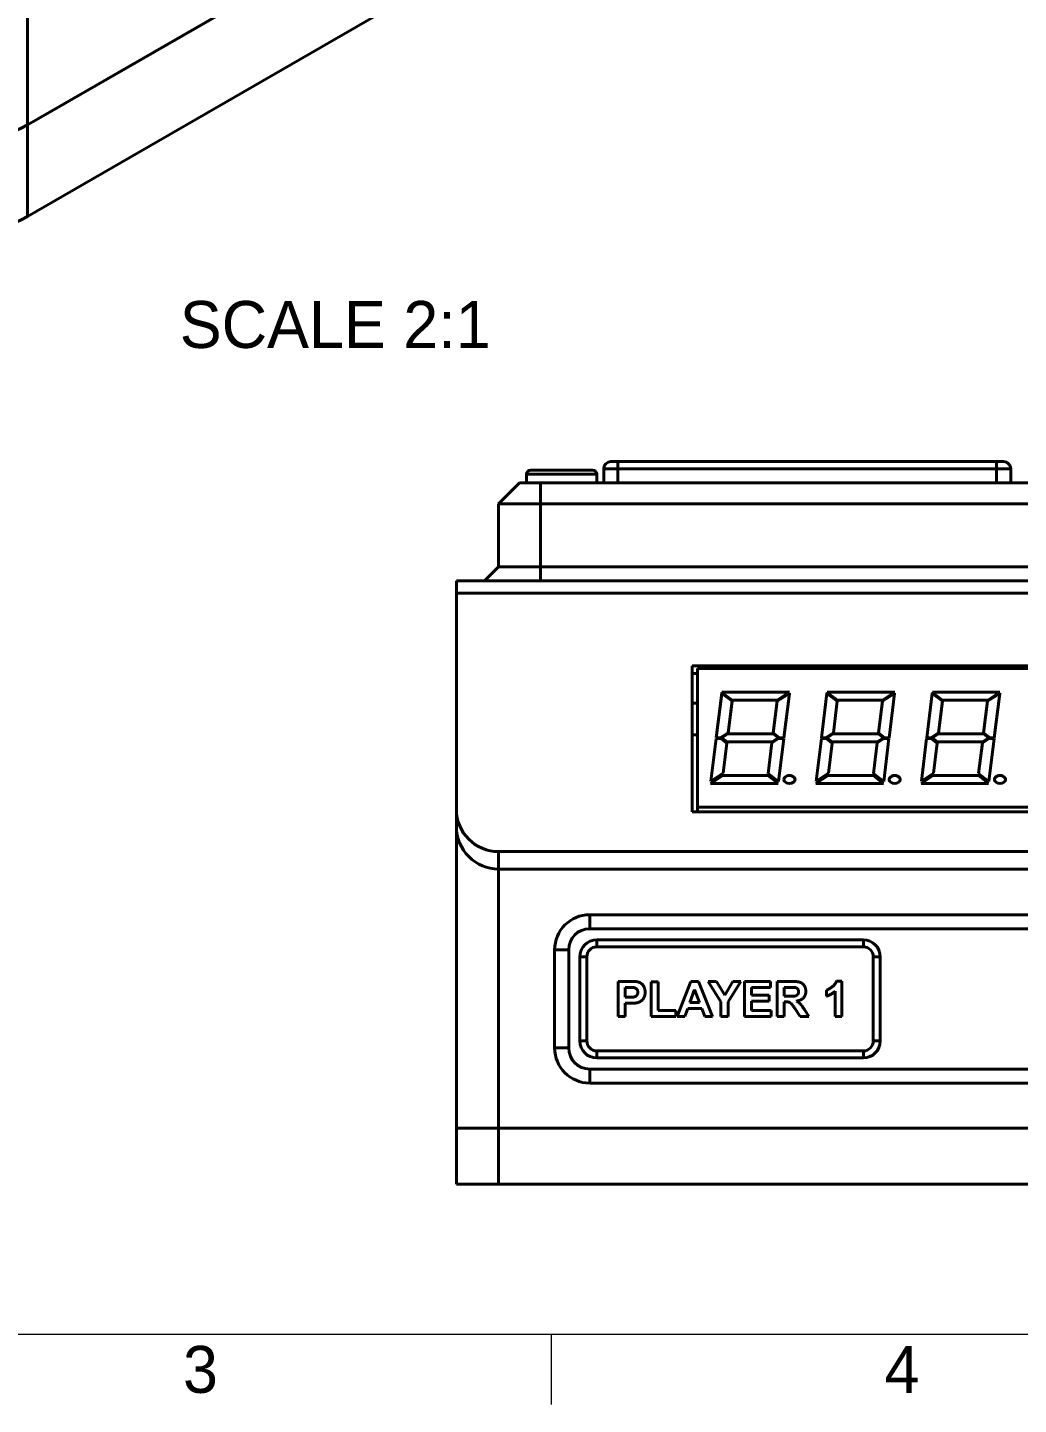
# Model space of a CAD drawing. Header units: millimetres. Extents: x 15 to 415, y 5 to 292.
# Drawn here: x 127.7 to 198.3, y 5 to 103.1 of the extents above; entities that cross this region are included whole.
import ezdxf

# ---------------------------------------------------------------- set-up
doc = ezdxf.new("R2010")
doc.units = ezdxf.units.MM
for name, color, linetype in [('Annotations', 7, 'Continuous'), ('Border', 7, 'Continuous'), ('Geometries', 7, 'Continuous')]:
    doc.layers.add(name, color=color, linetype=linetype)
doc.styles.add('Shapr12', font='txt', dxfattribs={"height": 3.3495})
doc.styles.add('Shapr5', font='txt', dxfattribs={"height": 1.67475})

msp = doc.modelspace()

# ---------------------------------------------------------------- linework, layer by layer
at = {"layer": 'Border', "linetype": 'Continuous', "lineweight": 15}
for p, q in [((20, 10), (410, 10)), ((165, 10), (165, 5))]:
    msp.add_line(p, q, dxfattribs=at)
at = {"layer": 'Geometries', "linetype": 'Continuous', "lineweight": 40}
for p, q in [((247.884, 165.601), (127.676, 96.199)), ((128.433, 96.637), (247.884, 165.601)), ((127.676, 89.667), (247.884, 159.07)), ((127.676, 126.323), (127.676, 96.199)), ((127.676, 96.199), (128.432, 96.636)), ((127.676, 96.199), (127.676, 89.667)), ((128.432, 96.636), (128.433, 96.637)), ((168.742, 70.7), (168.742, 71.7)), ((169.742, 71.7), (168.742, 71.7)), ((169.242, 72.2), (169.742, 72.2)), ((169.742, 72.2), (196.742, 72.2)), ((169.742, 72.2), (169.742, 71.7)), ((169.742, 71.7), (169.742, 70.7)), ((196.742, 71.7), (169.742, 71.7)), ((196.742, 72.2), (197.242, 72.2)), ((196.742, 72.2), (196.742, 71.7)), ((196.742, 70.7), (196.742, 71.7)), ((197.742, 71.7), (196.742, 71.7)), ((197.742, 71.7), (197.742, 70.7)), ((161.242, 69.2), (162.742, 70.7)), ((162.742, 70.7), (163.242, 70.7)), ((163.242, 71.3), (163.242, 70.7)), ((168.242, 71.3), (163.242, 71.3)), ((163.242, 70.7), (164.242, 70.7)), ((163.542, 71.6), (167.942, 71.6)), ((164.242, 70.7), (164.242, 69.2)), ((164.242, 70.7), (168.242, 70.7)), ((168.242, 71.3), (168.242, 70.7)), ((168.242, 70.7), (168.742, 70.7)), ((168.742, 70.7), (169.742, 70.7)), ((169.742, 70.7), (196.742, 70.7)), ((196.742, 70.7), (197.742, 70.7)), ((197.742, 70.7), (209.742, 70.7)), ((161.242, 64.7), (161.242, 69.2)), ((161.242, 69.2), (164.242, 69.2)), ((164.242, 69.2), (161.242, 69.2)), ((243.242, 69.2), (164.242, 69.2)), ((164.242, 69.2), (164.242, 64.7)), ((243.242, 69.2), (164.242, 69.2)), ((160.243, 63.701), (161.242, 64.7)), ((161.242, 64.7), (164.242, 64.7)), ((164.242, 63.701), (164.242, 64.7)), ((164.242, 64.7), (243.242, 64.7)), ((160.243, 63.701), (158.242, 63.701)), ((158.242, 63.7), (158.242, 63.701)), ((158.242, 63.699), (158.242, 63.7)), ((249.242, 63.7), (158.242, 63.7)), ((158.242, 62.83), (158.242, 63.699)), ((158.242, 47.408), (158.242, 62.83)), ((249.242, 62.83), (158.242, 62.83)), ((164.242, 63.701), (160.243, 63.701)), ((243.242, 63.701), (164.242, 63.701)), ((175.042, 57.642), (235.742, 57.642)), ((175.042, 57.089), (175.042, 57.642)), ((175.042, 54.978), (175.042, 57.089)), ((175.042, 57.089), (175.417, 57.089)), ((205.417, 57.466), (175.417, 57.466)), ((175.417, 57.466), (175.417, 57.089)), ((175.417, 57.089), (175.417, 54.978)), ((175.042, 52.721), (175.042, 54.978)), ((175.042, 54.978), (175.417, 54.978)), ((175.417, 54.978), (175.417, 52.721)), ((177.15, 55.69), (176.757, 52.516)), ((177.15, 55.683), (176.758, 52.516)), ((177.15, 55.69), (177.884, 55.132)), ((177.15, 55.69), (177.15, 55.683)), ((177.15, 55.683), (177.883, 55.126)), ((181.978, 55.769), (177.159, 55.762)), ((177.159, 55.762), (177.168, 55.754)), ((181.967, 55.762), (177.168, 55.754)), ((177.168, 55.754), (177.893, 55.203)), ((177.883, 55.126), (177.605, 52.877)), ((177.884, 55.132), (177.883, 55.126)), ((177.893, 55.203), (181.105, 55.203)), ((181.096, 55.125), (180.816, 52.868)), ((181.096, 55.118), (180.817, 52.868)), ((181.096, 55.125), (181.969, 55.691)), ((181.096, 55.118), (181.968, 55.683)), ((181.096, 55.125), (181.096, 55.118)), ((181.105, 55.203), (181.967, 55.762)), ((181.968, 55.683), (181.576, 52.516)), ((181.967, 55.762), (181.978, 55.769)), ((181.969, 55.691), (181.968, 55.683)), ((184.65, 55.69), (184.257, 52.516)), ((184.65, 55.683), (184.258, 52.516)), ((184.65, 55.69), (185.384, 55.132)), ((184.65, 55.69), (184.65, 55.683)), ((184.65, 55.683), (185.383, 55.126)), ((189.478, 55.769), (184.659, 55.762)), ((184.659, 55.762), (184.668, 55.754)), ((189.467, 55.762), (184.668, 55.754)), ((184.668, 55.754), (185.393, 55.203)), ((185.383, 55.126), (185.105, 52.877)), ((185.384, 55.132), (185.383, 55.126)), ((185.393, 55.203), (188.605, 55.203)), ((188.596, 55.125), (188.316, 52.868)), ((188.596, 55.118), (188.317, 52.868)), ((188.596, 55.125), (189.469, 55.691)), ((188.596, 55.118), (189.468, 55.683)), ((188.596, 55.125), (188.596, 55.118)), ((188.605, 55.203), (189.467, 55.762)), ((189.468, 55.683), (189.076, 52.516)), ((189.467, 55.762), (189.478, 55.769)), ((189.469, 55.691), (189.468, 55.683)), ((192.15, 55.69), (191.757, 52.516)), ((192.15, 55.683), (191.758, 52.516)), ((192.15, 55.69), (192.884, 55.132)), ((192.15, 55.69), (192.15, 55.683)), ((192.15, 55.683), (192.883, 55.126)), ((196.978, 55.769), (192.159, 55.762)), ((192.159, 55.762), (192.168, 55.754)), ((196.967, 55.762), (192.168, 55.754)), ((192.168, 55.754), (192.893, 55.203)), ((192.883, 55.126), (192.605, 52.877)), ((192.884, 55.132), (192.883, 55.126)), ((192.893, 55.203), (196.105, 55.203)), ((196.096, 55.125), (195.816, 52.868)), ((196.096, 55.118), (195.817, 52.868)), ((196.096, 55.125), (196.969, 55.691)), ((196.096, 55.118), (196.968, 55.683)), ((196.096, 55.125), (196.096, 55.118)), ((196.105, 55.203), (196.967, 55.762)), ((196.968, 55.683), (196.576, 52.516)), ((196.967, 55.762), (196.978, 55.769)), ((196.969, 55.691), (196.968, 55.683)), ((175.042, 47.248), (175.042, 52.721)), ((175.417, 52.721), (175.042, 52.721)), ((175.417, 52.721), (175.417, 47.567)), ((176.751, 52.463), (176.375, 49.422)), ((176.751, 52.456), (176.376, 49.423)), ((176.751, 52.463), (176.751, 52.456)), ((177.108, 52.463), (176.751, 52.463)), ((177.108, 52.456), (176.751, 52.456)), ((176.758, 52.516), (176.757, 52.516)), ((177.048, 52.516), (176.758, 52.516)), ((177.048, 52.516), (177.605, 52.877)), ((177.108, 52.463), (177.108, 52.456)), ((177.515, 52.149), (177.108, 52.463)), ((177.514, 52.142), (177.108, 52.456)), ((177.596, 52.799), (177.159, 52.516)), ((177.159, 52.516), (177.164, 52.512)), ((177.596, 52.792), (177.164, 52.512)), ((177.164, 52.512), (177.526, 52.233)), ((177.247, 49.985), (177.514, 52.142)), ((177.514, 52.142), (177.515, 52.149)), ((180.738, 52.233), (177.526, 52.233)), ((177.596, 52.799), (180.805, 52.799)), ((177.596, 52.799), (177.596, 52.792)), ((177.596, 52.792), (180.805, 52.792)), ((180.728, 52.155), (180.458, 49.973)), ((180.728, 52.148), (180.459, 49.972)), ((180.728, 52.155), (181.202, 52.463)), ((180.728, 52.148), (181.202, 52.456)), ((180.728, 52.155), (180.728, 52.148)), ((181.168, 52.513), (180.738, 52.233)), ((180.805, 52.799), (181.173, 52.516)), ((180.805, 52.799), (180.805, 52.792)), ((180.805, 52.792), (181.168, 52.513)), ((180.817, 52.868), (180.816, 52.868)), ((181.275, 52.516), (180.817, 52.868)), ((181.173, 52.516), (181.168, 52.513)), ((181.191, 49.405), (181.568, 52.456)), ((181.202, 52.463), (181.202, 52.456)), ((181.202, 52.463), (181.569, 52.463)), ((181.202, 52.456), (181.568, 52.456)), ((181.576, 52.516), (181.275, 52.516)), ((181.568, 52.456), (181.569, 52.463)), ((184.251, 52.463), (183.875, 49.422)), ((184.251, 52.456), (183.876, 49.423)), ((184.608, 52.463), (184.251, 52.463)), ((184.251, 52.463), (184.251, 52.456)), ((184.608, 52.456), (184.251, 52.456)), ((184.258, 52.516), (184.257, 52.516)), ((184.548, 52.516), (184.258, 52.516)), ((184.548, 52.516), (185.105, 52.877)), ((185.015, 52.149), (184.608, 52.463)), ((184.608, 52.463), (184.608, 52.456)), ((185.014, 52.142), (184.608, 52.456)), ((185.096, 52.799), (184.659, 52.516)), ((184.659, 52.516), (184.664, 52.512)), ((185.096, 52.792), (184.664, 52.512)), ((184.664, 52.512), (185.026, 52.233)), ((184.747, 49.985), (185.014, 52.142)), ((185.014, 52.142), (185.015, 52.149)), ((188.238, 52.233), (185.026, 52.233)), ((185.096, 52.799), (185.096, 52.792)), ((185.096, 52.799), (188.305, 52.799)), ((185.096, 52.792), (188.305, 52.792)), ((188.228, 52.155), (187.958, 49.973)), ((188.228, 52.148), (187.959, 49.972)), ((188.228, 52.155), (188.702, 52.463)), ((188.228, 52.148), (188.702, 52.456)), ((188.228, 52.155), (188.228, 52.148)), ((188.668, 52.513), (188.238, 52.233)), ((188.305, 52.799), (188.673, 52.516)), ((188.305, 52.799), (188.305, 52.792)), ((188.305, 52.792), (188.668, 52.513)), ((188.317, 52.868), (188.316, 52.868)), ((188.775, 52.516), (188.317, 52.868)), ((188.673, 52.516), (188.668, 52.513)), ((188.691, 49.405), (189.068, 52.456)), ((188.702, 52.463), (189.069, 52.463)), ((188.702, 52.463), (188.702, 52.456)), ((188.702, 52.456), (189.068, 52.456)), ((189.076, 52.516), (188.775, 52.516)), ((189.068, 52.456), (189.069, 52.463)), ((191.751, 52.463), (191.375, 49.422)), ((191.751, 52.456), (191.376, 49.423)), ((191.751, 52.463), (191.751, 52.456)), ((192.108, 52.463), (191.751, 52.463)), ((192.108, 52.456), (191.751, 52.456)), ((191.758, 52.516), (191.757, 52.516)), ((192.048, 52.516), (191.758, 52.516)), ((192.048, 52.516), (192.605, 52.877)), ((192.515, 52.149), (192.108, 52.463)), ((192.108, 52.463), (192.108, 52.456)), ((192.514, 52.142), (192.108, 52.456)), ((192.596, 52.799), (192.159, 52.516)), ((192.159, 52.516), (192.164, 52.512)), ((192.596, 52.792), (192.164, 52.512)), ((192.164, 52.512), (192.526, 52.233)), ((192.247, 49.985), (192.514, 52.142)), ((192.514, 52.142), (192.515, 52.149)), ((195.738, 52.233), (192.526, 52.233)), ((192.596, 52.799), (195.805, 52.799)), ((192.596, 52.799), (192.596, 52.792)), ((192.596, 52.792), (195.805, 52.792)), ((195.728, 52.155), (195.458, 49.973)), ((195.728, 52.148), (195.459, 49.972)), ((195.728, 52.155), (196.202, 52.463)), ((195.728, 52.148), (196.202, 52.456)), ((195.728, 52.155), (195.728, 52.148)), ((196.168, 52.513), (195.738, 52.233)), ((195.805, 52.799), (196.173, 52.516)), ((195.805, 52.799), (195.805, 52.792)), ((195.805, 52.792), (196.168, 52.513)), ((195.817, 52.868), (195.816, 52.868)), ((196.275, 52.516), (195.817, 52.868)), ((196.173, 52.516), (196.168, 52.513)), ((196.191, 49.405), (196.568, 52.456)), ((196.202, 52.463), (196.569, 52.463)), ((196.202, 52.463), (196.202, 52.456)), ((196.202, 52.456), (196.568, 52.456)), ((196.576, 52.516), (196.275, 52.516)), ((196.568, 52.456), (196.569, 52.463)), ((176.352, 49.264), (177.228, 49.829)), ((176.362, 49.264), (176.352, 49.264)), ((176.362, 49.264), (177.228, 49.822)), ((181.162, 49.264), (176.362, 49.264)), ((176.375, 49.422), (176.376, 49.423)), ((176.376, 49.423), (177.247, 49.985)), ((177.228, 49.829), (180.44, 49.829)), ((177.228, 49.829), (177.228, 49.822)), ((177.228, 49.822), (180.44, 49.822)), ((180.44, 49.829), (180.44, 49.822)), ((180.44, 49.829), (181.171, 49.264)), ((180.44, 49.822), (181.162, 49.264)), ((180.458, 49.973), (180.459, 49.972)), ((180.459, 49.972), (181.191, 49.405)), ((181.171, 49.264), (181.162, 49.264)), ((183.852, 49.264), (184.728, 49.829)), ((183.862, 49.264), (183.852, 49.264)), ((183.862, 49.264), (184.728, 49.822)), ((188.662, 49.264), (183.862, 49.264)), ((183.875, 49.422), (183.876, 49.423)), ((183.876, 49.423), (184.747, 49.985)), ((184.728, 49.829), (187.94, 49.829)), ((184.728, 49.829), (184.728, 49.822)), ((184.728, 49.822), (187.94, 49.822)), ((187.94, 49.829), (188.671, 49.264)), ((187.94, 49.829), (187.94, 49.822)), ((187.94, 49.822), (188.662, 49.264)), ((187.958, 49.973), (187.959, 49.972)), ((187.959, 49.972), (188.691, 49.405)), ((188.671, 49.264), (188.662, 49.264)), ((191.352, 49.264), (192.228, 49.829)), ((191.362, 49.264), (191.352, 49.264)), ((191.362, 49.264), (192.228, 49.822)), ((196.162, 49.264), (191.362, 49.264)), ((191.375, 49.422), (191.376, 49.423)), ((191.376, 49.423), (192.247, 49.985)), ((192.228, 49.829), (195.44, 49.829)), ((192.228, 49.829), (192.228, 49.822)), ((192.228, 49.822), (195.44, 49.822)), ((195.44, 49.829), (195.44, 49.822)), ((195.44, 49.829), (196.171, 49.264)), ((195.44, 49.822), (196.162, 49.264)), ((195.458, 49.973), (195.459, 49.972)), ((195.459, 49.972), (196.191, 49.405)), ((196.171, 49.264), (196.162, 49.264)), ((158.242, 46.19), (158.242, 47.408)), ((175.417, 47.248), (175.042, 47.248)), ((175.417, 47.567), (175.417, 47.248)), ((175.417, 47.567), (205.417, 47.567)), ((235.417, 47.248), (175.417, 47.248)), ((158.242, 24.7), (158.242, 46.19)), ((161.242, 44.408), (161.242, 43.159)), ((246.242, 44.408), (161.242, 44.408)), ((246.242, 43.159), (161.242, 43.159)), ((161.242, 43.159), (161.242, 24.7)), ((167.742, 39.909), (239.742, 39.909)), ((167.742, 39.909), (167.742, 38.909)), ((239.742, 38.909), (167.742, 38.909)), ((165.242, 37.409), (166.242, 37.409)), ((165.242, 30.409), (165.242, 37.409)), ((166.242, 37.409), (166.242, 30.409)), ((168.242, 38.116), (187.242, 38.116)), ((168.242, 38.116), (168.242, 37.616)), ((187.242, 37.616), (168.242, 37.616)), ((187.242, 38.116), (187.242, 37.616)), ((167.535, 36.909), (167.035, 36.909)), ((167.035, 30.909), (167.035, 36.909)), ((167.535, 36.909), (167.535, 30.909)), ((188.449, 36.909), (187.949, 36.909)), ((187.949, 30.909), (187.949, 36.909)), ((188.449, 36.909), (188.449, 30.909)), ((169.774, 35.154), (170.584, 35.154)), ((169.774, 32.654), (169.774, 35.154)), ((170.278, 34.731), (170.278, 34.022)), ((170.522, 34.731), (170.278, 34.731)), ((171.542, 34.874), (171.544, 34.872)), ((172.117, 32.654), (172.117, 35.133)), ((172.117, 35.133), (172.622, 35.133)), ((172.622, 35.133), (172.622, 33.075)), ((173.982, 32.654), (174.956, 35.154)), ((175.217, 34.571), (174.879, 33.643)), ((174.956, 35.154), (175.49, 35.154)), ((175.562, 33.643), (175.217, 34.571)), ((175.49, 35.154), (176.491, 32.654)), ((176.179, 35.154), (176.771, 35.154)), ((177.095, 33.706), (176.179, 35.154)), ((176.771, 35.154), (177.359, 34.165)), ((177.359, 34.165), (177.935, 35.154)), ((178.517, 35.154), (177.598, 33.703)), ((177.935, 35.154), (178.517, 35.154)), ((178.768, 32.654), (178.768, 35.154)), ((178.768, 35.154), (180.621, 35.154)), ((179.272, 34.731), (179.272, 34.177)), ((180.621, 34.731), (179.272, 34.731)), ((180.621, 35.154), (180.621, 34.731)), ((181.099, 32.654), (181.099, 35.154)), ((181.099, 35.154), (182.161, 35.154)), ((181.604, 34.731), (181.604, 34.097)), ((181.997, 34.731), (181.604, 34.731)), ((184.612, 34.097), (184.612, 34.532)), ((185.231, 32.654), (185.231, 34.46)), ((185.321, 35.164), (185.71, 35.164)), ((185.71, 35.164), (185.71, 32.654)), ((170.278, 34.022), (170.555, 34.022)), ((170.608, 33.597), (170.278, 33.597)), ((170.278, 33.597), (170.278, 32.654)), ((174.879, 33.643), (175.562, 33.643)), ((177.095, 32.654), (177.095, 33.706)), ((177.598, 33.703), (177.598, 32.654)), ((179.272, 34.177), (180.527, 34.177)), ((179.272, 33.756), (179.272, 33.075)), ((180.527, 33.756), (179.272, 33.756)), ((180.527, 34.177), (180.527, 33.756)), ((181.604, 34.097), (181.977, 34.097)), ((181.706, 33.698), (181.604, 33.698)), ((181.604, 33.698), (181.604, 32.654)), ((170.278, 32.654), (169.774, 32.654)), ((173.877, 32.654), (172.117, 32.654)), ((172.622, 33.075), (173.877, 33.075)), ((173.877, 33.075), (173.877, 32.654)), ((174.518, 32.654), (173.982, 32.654)), ((174.724, 33.222), (174.518, 32.654)), ((175.724, 33.222), (174.724, 33.222)), ((175.942, 32.654), (175.724, 33.222)), ((176.491, 32.654), (175.942, 32.654)), ((177.598, 32.654), (177.095, 32.654)), ((180.669, 32.654), (178.768, 32.654)), ((179.272, 33.075), (180.669, 33.075)), ((180.669, 33.075), (180.669, 32.654)), ((181.604, 32.654), (181.099, 32.654)), ((182.743, 32.654), (182.378, 33.198)), ((183.346, 32.654), (182.743, 32.654)), ((183.041, 33.142), (183.346, 32.654)), ((185.71, 32.654), (185.231, 32.654)), ((167.535, 30.909), (167.035, 30.909)), ((188.449, 30.909), (187.949, 30.909)), ((165.242, 30.409), (166.242, 30.409)), ((168.242, 30.202), (168.242, 29.702)), ((168.242, 30.202), (187.242, 30.202)), ((187.242, 29.702), (168.242, 29.702)), ((187.242, 30.202), (187.242, 29.702)), ((167.742, 28.909), (239.742, 28.909)), ((167.742, 28.909), (167.742, 27.909)), ((239.742, 27.909), (167.742, 27.909)), ((158.242, 20.7), (158.242, 24.7)), ((161.242, 24.7), (158.242, 24.7)), ((158.242, 24.7), (161.242, 24.7)), ((161.242, 24.7), (161.242, 20.7)), ((246.242, 24.7), (161.242, 24.7)), ((161.242, 24.7), (246.242, 24.7)), ((161.242, 20.7), (158.242, 20.7)), ((161.242, 20.7), (246.242, 20.7))]:
    msp.add_line(p, q, dxfattribs=at)
at = {"layer": 'Geometries', "linetype": 'Continuous', "lineweight": 40, "flags": 128}
for points in [[(170.886, 34.714), (170.877, 34.715), (170.868, 34.717), (170.858, 34.718), (170.847, 34.72), (170.836, 34.721), (170.824, 34.722), (170.811, 34.723), (170.799, 34.724), (170.785, 34.725), (170.772, 34.726), (170.758, 34.726), (170.743, 34.727), (170.727, 34.728), (170.711, 34.728), (170.694, 34.729), (170.677, 34.729), (170.659, 34.73), (170.64, 34.73), (170.621, 34.73), (170.602, 34.731), (170.583, 34.731), (170.564, 34.731), (170.543, 34.731), (170.522, 34.731)], [(170.584, 35.154), (170.616, 35.154), (170.647, 35.154), (170.677, 35.154), (170.707, 35.153), (170.736, 35.153), (170.763, 35.152), (170.79, 35.152), (170.816, 35.151), (170.841, 35.15), (170.866, 35.149), (170.89, 35.148), (170.913, 35.147), (170.936, 35.146), (170.958, 35.145), (170.979, 35.144), (170.999, 35.142), (171.018, 35.141), (171.037, 35.139), (171.055, 35.137), (171.072, 35.136), (171.088, 35.134), (171.103, 35.132), (171.118, 35.13), (171.131, 35.128), (171.143, 35.125), (171.154, 35.123), (171.165, 35.121), (171.175, 35.119), (171.184, 35.116)], [(171.089, 34.603), (171.078, 34.614), (171.068, 34.624), (171.057, 34.634), (171.046, 34.643), (171.034, 34.652), (171.022, 34.66), (171.01, 34.668), (170.998, 34.675), (170.985, 34.682), (170.972, 34.688), (170.959, 34.693), (170.945, 34.699), (170.93, 34.703), (170.916, 34.707), (170.901, 34.711), (170.886, 34.714)], [(171.112, 34.184), (171.12, 34.197), (171.128, 34.21), (171.135, 34.224), (171.142, 34.239), (171.148, 34.253), (171.153, 34.268), (171.157, 34.283), (171.161, 34.298), (171.164, 34.314), (171.166, 34.33), (171.167, 34.347), (171.168, 34.364), (171.169, 34.381), (171.168, 34.398), (171.167, 34.415), (171.165, 34.431), (171.163, 34.447), (171.16, 34.463), (171.156, 34.478), (171.152, 34.493), (171.147, 34.507), (171.141, 34.521), (171.135, 34.535), (171.129, 34.547), (171.122, 34.559), (171.114, 34.571), (171.106, 34.582), (171.098, 34.593), (171.089, 34.603)], [(171.184, 35.116), (171.203, 35.111), (171.222, 35.105), (171.241, 35.099), (171.259, 35.092), (171.277, 35.085), (171.294, 35.077), (171.312, 35.068), (171.331, 35.058), (171.349, 35.048), (171.367, 35.036), (171.385, 35.024), (171.403, 35.012), (171.42, 34.999), (171.437, 34.985), (171.453, 34.971), (171.469, 34.955), (171.485, 34.94), (171.5, 34.924), (171.515, 34.907), (171.53, 34.89), (171.542, 34.874)], [(171.544, 34.872), (171.556, 34.855), (171.568, 34.837), (171.58, 34.82), (171.591, 34.801), (171.601, 34.783), (171.611, 34.763), (171.62, 34.744), (171.628, 34.726), (171.635, 34.707), (171.642, 34.688), (171.649, 34.668), (171.655, 34.649), (171.66, 34.628), (171.665, 34.608), (171.67, 34.587), (171.674, 34.566), (171.677, 34.544), (171.68, 34.522), (171.683, 34.5), (171.685, 34.478), (171.687, 34.457), (171.688, 34.435), (171.688, 34.412), (171.689, 34.39), (171.689, 34.365), (171.688, 34.342), (171.687, 34.318), (171.685, 34.295), (171.683, 34.273), (171.681, 34.251), (171.678, 34.23), (171.675, 34.21), (171.671, 34.19), (171.667, 34.171), (171.663, 34.152), (171.658, 34.131), (171.652, 34.111), (171.645, 34.091), (171.638, 34.071), (171.631, 34.052), (171.623, 34.034), (171.614, 34.015), (171.605, 33.998)], [(182.357, 34.724), (182.356, 34.724), (182.35, 34.724), (182.344, 34.725), (182.337, 34.725), (182.329, 34.726), (182.321, 34.726), (182.312, 34.727), (182.303, 34.727), (182.293, 34.727), (182.282, 34.728), (182.271, 34.728), (182.259, 34.728), (182.247, 34.729), (182.234, 34.729), (182.22, 34.729), (182.206, 34.73), (182.191, 34.73), (182.175, 34.73), (182.159, 34.73), (182.142, 34.73), (182.125, 34.731), (182.107, 34.731), (182.087, 34.731), (182.065, 34.731), (182.044, 34.731), (182.021, 34.731), (181.997, 34.731)], [(182.161, 35.154), (182.192, 35.154), (182.223, 35.154), (182.253, 35.153), (182.282, 35.152), (182.31, 35.151), (182.338, 35.15), (182.357, 35.149)], [(182.357, 35.149), (182.364, 35.149), (182.39, 35.147), (182.416, 35.146), (182.441, 35.144), (182.465, 35.141), (182.489, 35.139), (182.512, 35.137), (182.535, 35.134), (182.557, 35.131), (182.578, 35.127), (182.598, 35.124), (182.618, 35.12), (182.637, 35.117), (182.655, 35.112), (182.673, 35.108), (182.69, 35.104), (182.706, 35.099), (182.721, 35.095), (182.734, 35.09), (182.748, 35.085), (182.761, 35.08), (182.773, 35.075), (182.786, 35.069), (182.805, 35.06), (182.823, 35.05), (182.841, 35.04), (182.859, 35.029), (182.876, 35.017), (182.892, 35.005), (182.908, 34.992), (182.924, 34.979), (182.939, 34.965), (182.954, 34.95), (182.968, 34.934), (182.982, 34.918), (182.996, 34.901), (183.009, 34.884), (183.022, 34.866), (183.034, 34.847)], [(182.366, 34.723), (182.361, 34.723), (182.357, 34.724)], [(182.556, 34.624), (182.547, 34.634), (182.538, 34.643), (182.529, 34.652), (182.519, 34.66), (182.508, 34.668), (182.498, 34.675), (182.487, 34.681), (182.475, 34.688), (182.463, 34.693), (182.451, 34.699), (182.438, 34.704), (182.424, 34.709), (182.41, 34.713), (182.396, 34.716), (182.381, 34.72), (182.366, 34.723)], [(182.572, 34.233), (182.579, 34.244), (182.586, 34.256), (182.592, 34.269), (182.598, 34.281), (182.603, 34.294), (182.608, 34.307), (182.611, 34.321), (182.615, 34.335), (182.618, 34.35), (182.62, 34.363), (182.621, 34.376), (182.622, 34.39), (182.623, 34.404), (182.623, 34.419), (182.623, 34.433), (182.623, 34.448), (182.621, 34.462), (182.62, 34.477), (182.617, 34.492), (182.614, 34.507), (182.611, 34.521), (182.606, 34.535), (182.602, 34.548), (182.596, 34.561), (182.591, 34.573), (182.585, 34.584), (182.578, 34.594), (182.571, 34.605), (182.564, 34.615), (182.556, 34.624)], [(183.034, 34.847), (183.046, 34.827), (183.058, 34.807), (183.068, 34.787), (183.078, 34.766), (183.088, 34.745), (183.096, 34.724), (183.104, 34.702), (183.111, 34.682), (183.116, 34.661), (183.122, 34.641), (183.127, 34.62), (183.131, 34.598), (183.134, 34.577), (183.137, 34.555), (183.14, 34.533), (183.142, 34.511), (183.143, 34.488), (183.143, 34.465), (183.143, 34.442), (183.143, 34.421), (183.142, 34.399), (183.14, 34.378), (183.138, 34.358), (183.136, 34.337), (183.133, 34.316), (183.129, 34.295), (183.125, 34.275), (183.12, 34.254), (183.114, 34.235), (183.108, 34.215), (183.102, 34.197), (183.096, 34.179), (183.088, 34.161), (183.081, 34.144), (183.073, 34.127), (183.064, 34.11), (183.055, 34.094), (183.045, 34.078), (183.035, 34.062), (183.025, 34.046), (183.014, 34.032), (183.002, 34.017), (182.99, 34.002), (182.978, 33.988)], [(184.612, 34.532), (184.634, 34.539), (184.656, 34.547), (184.679, 34.556), (184.701, 34.566), (184.724, 34.577), (184.747, 34.588), (184.77, 34.6), (184.792, 34.612), (184.814, 34.624), (184.837, 34.638), (184.86, 34.652), (184.883, 34.667), (184.906, 34.682), (184.93, 34.698), (184.953, 34.715), (184.977, 34.732), (184.996, 34.746), (185.015, 34.761), (185.034, 34.776), (185.052, 34.791), (185.07, 34.806), (185.089, 34.823), (185.106, 34.84), (185.124, 34.857), (185.14, 34.874), (185.156, 34.891), (185.172, 34.909), (185.186, 34.926), (185.199, 34.943), (185.213, 34.96), (185.225, 34.978), (185.237, 34.996), (185.25, 35.016), (185.262, 35.036), (185.273, 35.057), (185.284, 35.078), (185.294, 35.099), (185.304, 35.12), (185.313, 35.142), (185.321, 35.164)], [(185.231, 34.46), (185.207, 34.438), (185.183, 34.417), (185.158, 34.396), (185.134, 34.376), (185.108, 34.356), (185.083, 34.337), (185.057, 34.318), (185.028, 34.299), (184.998, 34.279), (184.968, 34.26), (184.938, 34.242), (184.907, 34.225), (184.876, 34.208), (184.844, 34.192), (184.812, 34.176), (184.779, 34.161), (184.746, 34.147), (184.713, 34.134), (184.68, 34.121), (184.646, 34.108), (184.612, 34.097)], [(170.555, 34.022), (170.578, 34.022), (170.6, 34.022), (170.622, 34.022), (170.644, 34.023), (170.664, 34.023), (170.684, 34.024), (170.703, 34.025), (170.722, 34.025), (170.74, 34.026), (170.758, 34.028), (170.775, 34.029), (170.791, 34.03), (170.807, 34.032), (170.823, 34.033), (170.837, 34.035), (170.851, 34.037), (170.865, 34.039), (170.878, 34.041), (170.89, 34.043), (170.901, 34.046), (170.912, 34.048), (170.923, 34.051), (170.932, 34.054), (170.941, 34.056), (170.949, 34.059), (170.956, 34.062), (170.963, 34.065), (170.97, 34.068), (170.977, 34.071), (170.991, 34.077), (171.003, 34.084), (171.016, 34.092), (171.028, 34.099), (171.039, 34.108), (171.05, 34.116), (171.061, 34.126), (171.072, 34.136), (171.083, 34.147), (171.093, 34.159), (171.102, 34.171), (171.112, 34.184)], [(171.131, 33.633), (171.115, 33.63), (171.097, 33.627), (171.08, 33.624), (171.061, 33.621), (171.042, 33.619), (171.022, 33.616), (171.002, 33.614), (170.983, 33.612), (170.963, 33.61), (170.942, 33.608), (170.921, 33.607), (170.9, 33.605), (170.878, 33.604), (170.855, 33.603), (170.832, 33.602), (170.809, 33.601), (170.784, 33.6), (170.76, 33.599), (170.734, 33.598), (170.704, 33.598), (170.672, 33.597), (170.64, 33.597), (170.608, 33.597)], [(171.393, 33.751), (171.372, 33.737), (171.352, 33.724), (171.331, 33.712), (171.31, 33.7), (171.289, 33.689), (171.268, 33.679), (171.247, 33.67), (171.228, 33.662), (171.209, 33.655), (171.189, 33.648), (171.17, 33.643), (171.151, 33.637), (171.131, 33.633)], [(171.542, 33.897), (171.536, 33.89), (171.524, 33.874), (171.511, 33.858), (171.497, 33.843), (171.484, 33.828), (171.469, 33.814), (171.455, 33.801), (171.44, 33.787), (171.425, 33.775), (171.409, 33.763), (171.393, 33.751)], [(171.605, 33.998), (171.595, 33.978), (171.584, 33.959), (171.572, 33.941), (171.56, 33.923), (171.548, 33.906), (171.542, 33.897)], [(182.112, 33.565), (182.099, 33.579), (182.086, 33.591), (182.073, 33.603), (182.059, 33.614), (182.046, 33.624), (182.032, 33.633), (182.019, 33.642), (182.008, 33.648), (181.997, 33.654), (181.986, 33.659), (181.975, 33.664), (181.967, 33.667), (181.958, 33.67), (181.949, 33.673), (181.939, 33.676), (181.929, 33.678), (181.918, 33.681), (181.907, 33.683), (181.894, 33.685), (181.882, 33.687), (181.869, 33.689), (181.855, 33.691), (181.841, 33.692), (181.826, 33.693), (181.811, 33.695), (181.795, 33.695), (181.778, 33.696), (181.761, 33.697), (181.743, 33.697), (181.725, 33.698), (181.706, 33.698)], [(181.977, 34.097), (182.001, 34.097), (182.023, 34.097), (182.046, 34.097), (182.068, 34.097), (182.089, 34.097), (182.109, 34.098), (182.128, 34.098), (182.147, 34.099), (182.164, 34.099), (182.182, 34.1), (182.198, 34.1), (182.217, 34.101), (182.234, 34.102), (182.251, 34.103), (182.267, 34.104), (182.283, 34.105), (182.297, 34.106), (182.312, 34.107), (182.325, 34.109), (182.338, 34.11), (182.35, 34.112), (182.357, 34.112)], [(182.357, 33.229), (182.351, 33.238), (182.338, 33.257), (182.326, 33.276), (182.313, 33.294), (182.301, 33.311), (182.29, 33.328), (182.279, 33.344), (182.268, 33.36), (182.257, 33.375), (182.247, 33.39), (182.236, 33.405), (182.226, 33.418), (182.217, 33.432), (182.208, 33.445), (182.199, 33.457), (182.19, 33.469), (182.181, 33.48), (182.173, 33.491), (182.166, 33.501), (182.158, 33.51), (182.151, 33.519), (182.144, 33.528), (182.137, 33.537), (182.13, 33.545), (182.124, 33.552), (182.117, 33.559), (182.112, 33.565)], [(182.357, 34.112), (182.362, 34.113), (182.373, 34.115), (182.383, 34.116), (182.393, 34.118), (182.402, 34.12), (182.411, 34.122), (182.418, 34.123), (182.424, 34.125), (182.43, 34.127), (182.435, 34.129), (182.441, 34.131), (182.446, 34.133), (182.452, 34.135), (182.466, 34.142), (182.479, 34.148), (182.492, 34.156), (182.504, 34.164), (182.515, 34.172), (182.527, 34.182), (182.537, 34.191), (182.546, 34.201), (182.555, 34.211), (182.564, 34.222), (182.572, 34.233)], [(182.978, 33.988), (182.965, 33.974), (182.951, 33.96), (182.937, 33.947), (182.922, 33.934), (182.907, 33.922), (182.891, 33.91), (182.875, 33.898), (182.858, 33.887), (182.84, 33.875), (182.821, 33.865), (182.802, 33.854), (182.783, 33.844), (182.762, 33.835), (182.741, 33.826), (182.72, 33.817), (182.698, 33.809), (182.676, 33.801), (182.653, 33.794), (182.629, 33.787), (182.605, 33.781), (182.581, 33.775), (182.558, 33.77), (182.533, 33.766), (182.509, 33.761), (182.483, 33.757)], [(182.483, 33.757), (182.506, 33.744), (182.528, 33.73), (182.55, 33.716), (182.571, 33.702), (182.591, 33.688), (182.611, 33.674), (182.63, 33.659), (182.648, 33.645), (182.666, 33.63), (182.684, 33.615), (182.701, 33.6), (182.717, 33.585), (182.733, 33.569), (182.742, 33.56), (182.752, 33.55), (182.761, 33.54), (182.771, 33.529), (182.78, 33.518), (182.79, 33.507), (182.799, 33.495), (182.809, 33.483), (182.819, 33.47), (182.829, 33.457), (182.839, 33.444), (182.85, 33.429), (182.862, 33.413), (182.874, 33.396), (182.886, 33.378), (182.899, 33.36), (182.912, 33.341), (182.926, 33.321), (182.939, 33.301), (182.953, 33.28), (182.967, 33.258), (182.982, 33.236), (182.996, 33.213), (183.011, 33.19), (183.026, 33.166), (183.041, 33.142)], [(182.378, 33.198), (182.364, 33.218), (182.357, 33.229)]]:
    msp.add_lwpolyline(points, dxfattribs=at)
at = {"layer": 'Geometries', "linetype": 'Continuous', "lineweight": 40}
for centre, radius, start, end in [((169.242, 71.7), 0.5, 90, 180), ((197.242, 71.7), 0.5, 0, 90), ((163.542, 71.3), 0.3, 90, 180), ((167.942, 71.3), 0.3, 0, 90), ((161.242, 47.408), 3, 180, 270), ((167.742, 37.409), 2.5, 90, 180), ((167.742, 37.409), 1.5, 90, 180), ((168.242, 36.909), 1.207, 90, 180), ((168.242, 36.909), 0.707, 90, 180), ((187.242, 36.909), 1.207, 0, 90), ((187.242, 36.909), 0.707, 0, 90), ((168.242, 30.909), 1.207, 180, 270), ((168.242, 30.909), 0.707, 180, 270), ((187.242, 30.909), 0.707, 270, 0), ((187.242, 30.909), 1.207, 270, 0), ((167.742, 30.409), 2.5, 180, 270), ((167.742, 30.409), 1.5, 180, 270)]:
    msp.add_arc(centre, radius, start, end, dxfattribs=at)
for centre, major_axis, ratio, start_param, end_param in [((123.433, 98.649), (-6, 0), 0.57735, 0.785398, 2.356194), ((123.433, 98.649), (6, 0), 0.57735, 3.926991, 5.497787), ((123.433, 92.117), (6, 0), 0.57735, 3.926991, 5.497787), ((181.978, 49.546), (0.4, 0), 0.707107, 0, 3.154093), ((181.978, 49.539), (-0.4, 0), 0.707107, 3.154093, 6.270685), ((181.978, 49.546), (0.4, 0), 0.707107, 3.154093, 6.270685), ((181.978, 49.546), (0.4, 0), 0.707107, 6.270685, 6.283185), ((189.478, 49.546), (0.4, 0), 0.707107, 0, 3.154093), ((189.478, 49.539), (-0.4, 0), 0.707107, 3.154093, 6.270685), ((189.478, 49.546), (0.4, 0), 0.707107, 3.154093, 6.270685), ((189.478, 49.546), (0.4, 0), 0.707107, 6.270685, 6.283185), ((196.978, 49.546), (0.4, 0), 0.707107, 0, 3.154093), ((196.978, 49.539), (-0.4, 0), 0.707107, 3.154093, 6.270685), ((196.978, 49.546), (0.4, 0), 0.707107, 3.154093, 6.270685), ((196.978, 49.546), (0.4, 0), 0.707107, 6.270685, 6.283185), ((161.242, 46.19), (0, 3.031), 0.989848, 1.570796, 3.141593)]:
    msp.add_ellipse(centre, major_axis=major_axis, ratio=ratio, start_param=start_param, end_param=end_param, dxfattribs=at)

# ---------------------------------------------------------------- texts
at = {"layer": 'Annotations', "linetype": 'Continuous', "lineweight": 40, "insert": (149.604, 83.653), "char_height": 3.3495, "width": 1000, "attachment_point": 2, "style": 'Shapr5'}
msp.add_mtext('SCALE 2:1', dxfattribs=at)
at = {"layer": 'Border', "linetype": 'Continuous', "lineweight": 15, "char_height": 3.349, "width": 3.3495, "attachment_point": 2, "style": 'Shapr12'}
for s, insert in [('3', (140, 9.175)), ('4', (190, 9.175))]:
    msp.add_mtext(s, dxfattribs=dict(at, insert=insert))

doc.saveas('drawing.dxf')
